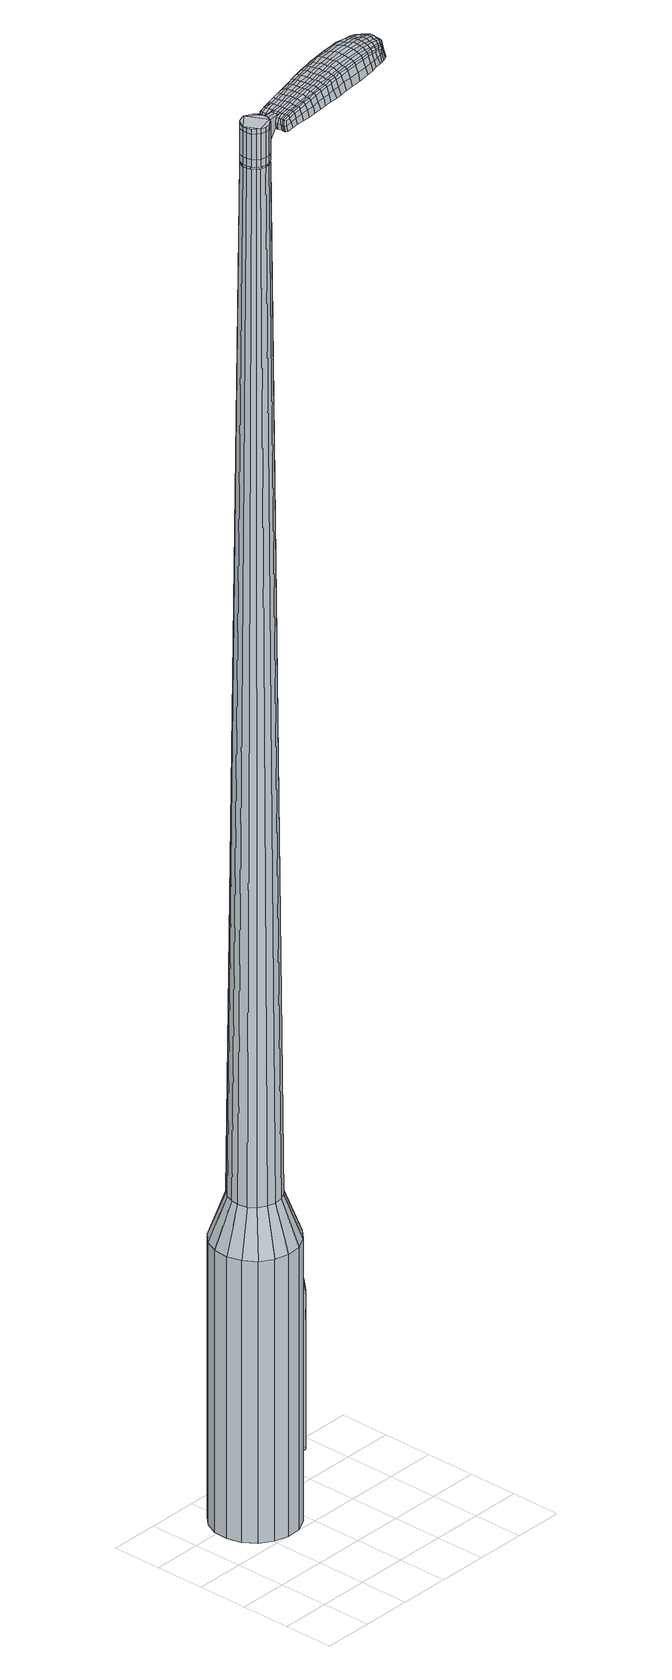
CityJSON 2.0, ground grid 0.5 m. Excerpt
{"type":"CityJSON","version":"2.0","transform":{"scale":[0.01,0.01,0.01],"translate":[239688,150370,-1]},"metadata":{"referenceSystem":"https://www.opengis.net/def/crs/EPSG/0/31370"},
"CityObjects":{
"object1":{"type":"GenericCityObject","attributes":{"cluster":814,"mean_distance_to_centroid":0.33,"new_centroid_x":239688.67,"new_centroid_y":150371.4,"mean_distance_to_camera":17.97,"H1":6.36,"H2":6.05,"Z_final":110.51,"cluster2":-1,"proj_x":239690.2,"proj_y":150386.25,"id_line":95518,"bearing_l":275.88,"distance":14.92,"orientation":"left","G_obj":5.88},"geometry":[{"type":"MultiSurface","lod":"2","boundaries":[[[0,1,2,3]],[[1,4,5,2]],[[4,6,7,5]],[[6,8,9,7]],[[8,10,11,9]],[[10,12,13,11]],[[12,14,15,13]],[[14,16,17,15]],[[16,18,19,17]],[[18,20,21,19]],[[20,22,23,21]],[[22,24,25,23]],[[24,26,27,25]],[[26,28,29,27]],[[28,30,31,29]],[[30,32,33,31]],[[32,34,35,33]],[[34,0,3,35]],[[36,37,38,39]],[[38,40,41,42]],[[41,43,42]],[[42,44,45,46]],[[45,47,46]],[[46,48,49,50]],[[49,51,50]],[[42,46,50,38]],[[50,52,39,38]],[[53,36,39]],[[2,5,7,35]],[[7,9,11,15]],[[11,13,15]],[[15,17,19,23]],[[19,21,23]],[[23,25,27,31]],[[27,29,31]],[[15,23,31,7]],[[31,33,35,7]],[[3,2,35]],[[1,0,54,55]],[[0,34,56,54]],[[34,32,57,56]],[[32,30,58,57]],[[30,28,59,58]],[[28,26,60,59]],[[26,24,61,60]],[[24,22,62,61]],[[22,20,63,62]],[[20,18,64,63]],[[18,16,65,64]],[[16,14,66,65]],[[14,12,67,66]],[[12,10,68,67]],[[10,8,69,68]],[[8,6,70,69]],[[6,4,71,70]],[[4,1,55,71]],[[55,54,72,73]],[[54,56,74,72]],[[56,57,75,74]],[[57,58,76,75]],[[58,59,77,76]],[[59,60,78,77]],[[60,61,79,78]],[[61,62,80,79]],[[62,63,81,80]],[[63,64,82,81]],[[64,65,83,82]],[[65,66,84,83]],[[66,67,85,84]],[[67,68,86,85]],[[68,69,87,86]],[[69,70,88,87]],[[70,71,89,88]],[[71,55,73,89]],[[72,90,91,92]],[[74,93,90,72]],[[94,95,93,74]],[[76,96,95,94]],[[97,98,96,76]],[[78,99,98,97]],[[79,100,99,78]],[[101,102,100,79]],[[81,103,102,101]],[[82,104,103,81]],[[105,106,104,82]],[[84,107,106,105]],[[108,109,107,84]],[[86,110,109,108]],[[111,112,110,86]],[[113,114,112,111]],[[89,115,114,113]],[[92,91,115,89]],[[116,117,118,119]],[[120,116,119,121]],[[122,120,121,123]],[[124,122,123,125]],[[126,124,125,127]],[[128,126,127,129]],[[130,128,129,131]],[[132,130,131,133]],[[134,132,133,135]],[[136,134,135,137]],[[138,136,137,139]],[[140,138,139,141]],[[142,140,141,143]],[[144,142,143,145]],[[146,144,145,147]],[[148,146,147,149]],[[73,72,92]],[[75,94,74]],[[75,76,94]],[[77,97,76]],[[77,78,97]],[[80,101,79]],[[80,81,101]],[[83,105,82]],[[83,84,105]],[[85,108,84]],[[85,86,108]],[[87,111,86]],[[87,88,113,111]],[[88,89,113]],[[73,92,89]],[[150,91,90]],[[150,115,91]],[[151,114,115]],[[151,152,112,114]],[[152,110,112]],[[153,109,110]],[[153,107,109]],[[154,106,107]],[[154,104,106]],[[155,102,103]],[[155,100,102]],[[156,98,99]],[[156,96,98]],[[157,95,96]],[[157,93,95]],[[39,52,148,158]],[[150,90,159,149]],[[53,39,158,117]],[[90,93,118,159]],[[36,53,117,116]],[[93,157,119,118]],[[37,36,116,120]],[[157,96,121,119]],[[38,37,120,122]],[[96,156,123,121]],[[40,38,122,124]],[[156,99,125,123]],[[41,40,124,126]],[[99,100,127,125]],[[43,41,126,128]],[[100,155,129,127]],[[42,43,128,130]],[[155,103,131,129]],[[44,42,130,132]],[[103,104,133,131]],[[45,44,132,134]],[[104,154,135,133]],[[47,45,134,136]],[[154,107,137,135]],[[46,47,136,138]],[[107,153,139,137]],[[48,46,138,140]],[[153,110,141,139]],[[49,48,140,142]],[[110,152,143,141]],[[51,49,142,144]],[[152,151,145,143]],[[50,51,144,146]],[[151,115,147,145]],[[52,50,146,148]],[[115,150,149,147]],[[148,149,160,161]],[[149,159,162,160]],[[159,118,163,162]],[[118,117,164,163]],[[117,158,165,164]],[[158,148,161,165]],[[166,167,168,169]],[[170,166,169,171]],[[166,170,172,173]],[[167,166,173,174]],[[175,176,177,178]],[[179,175,178,180]],[[175,179,181,182]],[[176,175,182,183]],[[184,185,186,187]],[[188,184,187,189]],[[184,188,190,191]],[[185,184,191,192]],[[193,194,195,196]],[[197,193,196,198]],[[193,197,199,200]],[[194,193,200,201]],[[202,203,204,205]],[[206,202,205,207]],[[202,206,208,209]],[[203,202,209,210]],[[211,212,213,214]],[[215,211,214,216]],[[211,215,217,218]],[[212,211,218,219]],[[220,221,222,223]],[[212,220,223,213]],[[220,212,219,224]],[[221,220,224,225]],[[226,227,228,229]],[[221,226,229,222]],[[226,221,225,230]],[[227,226,230,231]],[[232,170,171,233]],[[227,232,233,228]],[[232,227,231,234]],[[170,232,234,172]],[[235,236,237,238]],[[239,235,238,240]],[[235,239,241,242]],[[236,235,242,243]],[[244,245,246,247]],[[236,244,247,237]],[[244,236,243,248]],[[245,244,248,249]],[[250,251,252,253]],[[245,250,253,246]],[[250,245,249,254]],[[251,250,254,255]],[[256,257,258,259]],[[251,256,259,252]],[[256,251,255,260]],[[257,256,260,261]],[[262,167,174,263]],[[257,262,263,258]],[[262,257,261,264]],[[167,262,264,168]],[[265,266,267,268]],[[269,265,268,270]],[[265,269,271,272]],[[266,265,272,273]],[[274,275,276,277]],[[266,274,277,267]],[[274,266,273,278]],[[275,274,278,279]],[[280,281,282,283]],[[275,280,283,276]],[[280,275,279,284]],[[281,280,284,285]],[[286,179,180,287]],[[281,286,287,282]],[[286,281,285,288]],[[179,286,288,181]],[[289,290,291,292]],[[293,289,292,294]],[[289,293,295,296]],[[290,289,296,297]],[[298,299,300,301]],[[290,298,301,291]],[[298,290,297,302]],[[299,298,302,303]],[[304,305,306,307]],[[299,304,307,300]],[[304,299,303,308]],[[305,304,308,309]],[[310,311,312,313]],[[305,310,313,306]],[[310,305,309,314]],[[311,310,314,315]],[[316,176,183,317]],[[311,316,317,312]],[[316,311,315,318]],[[176,316,318,177]],[[319,205,204,320]],[[321,319,320,322]],[[319,321,323,324]],[[205,319,324,207]],[[325,321,322,326]],[[327,325,326,328]],[[325,327,329,330]],[[321,325,330,323]],[[331,327,328,332]],[[333,331,332,334]],[[331,333,335,336]],[[327,331,336,329]],[[337,333,334,338]],[[339,337,338,340]],[[337,339,341,342]],[[333,337,342,335]],[[343,339,340,344]],[[194,343,344,195]],[[343,194,201,345]],[[339,343,345,341]],[[346,347,192,191]],[[348,346,191,190]],[[346,348,349,350]],[[347,346,350,351]],[[352,353,351,350]],[[354,352,350,349]],[[352,354,355,356]],[[353,352,356,357]],[[358,359,357,356]],[[360,358,356,355]],[[358,360,361,362]],[[359,358,362,363]],[[364,365,363,362]],[[366,364,362,361]],[[364,366,199,197]],[[365,364,197,198]],[[367,368,369,370]],[[269,367,370,271]],[[367,269,270,371]],[[368,367,371,372]],[[373,188,189,374]],[[368,373,374,369]],[[373,368,372,375]],[[188,373,375,190]],[[376,377,378,379]],[[215,376,379,217]],[[376,215,216,380]],[[377,376,380,381]],[[382,383,384,385]],[[377,382,385,378]],[[382,377,381,386]],[[383,382,386,387]],[[388,185,192,389]],[[383,388,389,384]],[[388,383,387,390]],[[185,388,390,186]],[[391,392,393,394]],[[173,391,394,174]],[[391,173,172,395]],[[392,391,395,396]],[[397,398,399,400]],[[392,397,400,393]],[[397,392,396,401]],[[398,397,401,402]],[[403,196,195,404]],[[398,403,404,399]],[[403,398,402,405]],[[196,403,405,198]],[[406,407,408,409]],[[178,406,409,180]],[[406,178,177,410]],[[407,406,410,411]],[[412,200,199,413]],[[407,412,413,408]],[[412,407,411,414]],[[200,412,414,201]],[[415,416,417,418]],[[293,415,418,295]],[[415,293,294,419]],[[416,415,419,420]],[[421,206,207,422]],[[416,421,422,417]],[[421,416,420,423]],[[206,421,423,208]],[[424,425,426,427]],[[239,424,427,241]],[[424,239,240,428]],[[425,424,428,429]],[[430,431,432,433]],[[425,430,433,426]],[[430,425,429,434]],[[431,430,434,435]],[[436,203,210,437]],[[431,436,437,432]],[[436,431,435,438]],[[203,436,438,204]],[[439,440,429,428]],[[238,439,428,240]],[[439,238,237,441]],[[440,439,441,442]],[[443,444,435,434]],[[440,443,434,429]],[[443,440,442,445]],[[444,443,445,446]],[[447,320,204,438]],[[444,447,438,435]],[[447,444,446,448]],[[320,447,448,322]],[[449,450,451,452]],[[296,449,452,297]],[[449,296,295,418]],[[450,449,418,417]],[[453,324,323,454]],[[450,453,454,451]],[[453,450,417,422]],[[324,453,422,207]],[[455,456,442,441]],[[247,455,441,237]],[[455,247,246,457]],[[456,455,457,458]],[[459,460,446,445]],[[456,459,445,442]],[[459,456,458,461]],[[460,459,461,462]],[[463,326,322,448]],[[460,463,448,446]],[[463,460,462,464]],[[326,463,464,328]],[[465,466,467,468]],[[302,465,468,303]],[[465,302,297,452]],[[466,465,452,451]],[[469,330,329,470]],[[466,469,470,467]],[[469,466,451,454]],[[330,469,454,323]],[[471,472,458,457]],[[253,471,457,246]],[[471,253,252,473]],[[472,471,473,474]],[[475,476,462,461]],[[472,475,461,458]],[[475,472,474,477]],[[476,475,477,478]],[[479,332,328,464]],[[476,479,464,462]],[[479,476,478,480]],[[332,479,480,334]],[[481,482,483,484]],[[308,481,484,309]],[[481,308,303,468]],[[482,481,468,467]],[[485,336,335,486]],[[482,485,486,483]],[[485,482,467,470]],[[336,485,470,329]],[[487,488,474,473]],[[259,487,473,252]],[[487,259,258,489]],[[488,487,489,490]],[[491,492,478,477]],[[488,491,477,474]],[[491,488,490,493]],[[492,491,493,494]],[[495,338,334,480]],[[492,495,480,478]],[[495,492,494,496]],[[338,495,496,340]],[[497,498,499,500]],[[314,497,500,315]],[[497,314,309,484]],[[498,497,484,483]],[[501,342,341,502]],[[498,501,502,499]],[[501,498,483,486]],[[342,501,486,335]],[[503,504,490,489]],[[263,503,489,258]],[[503,263,174,394]],[[504,503,394,393]],[[505,506,494,493]],[[504,505,493,490]],[[505,504,393,400]],[[506,505,400,399]],[[507,344,340,496]],[[506,507,496,494]],[[507,506,399,404]],[[344,507,404,195]],[[508,509,411,410]],[[318,508,410,177]],[[508,318,315,500]],[[509,508,500,499]],[[510,345,201,414]],[[509,510,414,411]],[[510,509,499,502]],[[345,510,502,341]],[[511,512,372,371]],[[268,511,371,270]],[[511,268,267,513]],[[512,511,513,514]],[[515,348,190,375]],[[512,515,375,372]],[[515,512,514,516]],[[348,515,516,349]],[[517,518,519,520]],[[218,517,520,219]],[[517,218,217,379]],[[518,517,379,378]],[[521,522,523,524]],[[518,521,524,519]],[[521,518,378,385]],[[522,521,385,384]],[[525,347,351,526]],[[522,525,526,523]],[[525,522,384,389]],[[347,525,389,192]],[[527,528,514,513]],[[277,527,513,267]],[[527,277,276,529]],[[528,527,529,530]],[[531,354,349,516]],[[528,531,516,514]],[[531,528,530,532]],[[354,531,532,355]],[[533,534,535,536]],[[224,533,536,225]],[[533,224,219,520]],[[534,533,520,519]],[[537,538,539,540]],[[534,537,540,535]],[[537,534,519,524]],[[538,537,524,523]],[[541,353,357,542]],[[538,541,542,539]],[[541,538,523,526]],[[353,541,526,351]],[[543,544,530,529]],[[283,543,529,276]],[[543,283,282,545]],[[544,543,545,546]],[[547,360,355,532]],[[544,547,532,530]],[[547,544,546,548]],[[360,547,548,361]],[[549,550,551,552]],[[230,549,552,231]],[[549,230,225,536]],[[550,549,536,535]],[[553,554,555,556]],[[550,553,556,551]],[[553,550,535,540]],[[554,553,540,539]],[[557,359,363,558]],[[554,557,558,555]],[[557,554,539,542]],[[359,557,542,357]],[[559,560,546,545]],[[287,559,545,282]],[[559,287,180,409]],[[560,559,409,408]],[[561,366,361,548]],[[560,561,548,546]],[[561,560,408,413]],[[366,561,413,199]],[[562,563,396,395]],[[234,562,395,172]],[[562,234,231,552]],[[563,562,552,551]],[[564,565,402,401]],[[563,564,401,396]],[[564,563,551,556]],[[565,564,556,555]],[[566,365,198,405]],[[565,566,405,402]],[[566,565,555,558]],[[365,566,558,363]],[[567,568,569,570]],[[570,569,571,572]],[[573,571,569,574]],[[574,569,568,575]],[[576,577,578,579]],[[579,578,580,581]],[[582,580,578,583]],[[583,578,577,584]],[[585,586,587,588]],[[588,587,589,590]],[[591,589,587,592]],[[592,587,586,593]],[[594,595,596,597]],[[597,596,598,599]],[[600,598,596,601]],[[601,596,595,602]],[[603,604,605,606]],[[606,605,607,608]],[[609,607,605,610]],[[610,605,604,611]],[[612,613,614,615]],[[615,614,616,617]],[[618,616,614,619]],[[619,614,613,620]],[[621,622,623,624]],[[624,623,613,612]],[[620,613,623,625]],[[625,623,622,626]],[[627,628,629,630]],[[630,629,622,621]],[[626,622,629,631]],[[631,629,628,632]],[[572,571,633,634]],[[634,633,628,627]],[[632,628,633,635]],[[635,633,571,573]],[[636,637,638,639]],[[639,638,640,641]],[[642,640,638,643]],[[643,638,637,644]],[[645,646,647,648]],[[648,647,637,636]],[[644,637,647,649]],[[649,647,646,650]],[[651,652,653,654]],[[654,653,646,645]],[[650,646,653,655]],[[655,653,652,656]],[[657,658,659,660]],[[660,659,652,651]],[[656,652,659,661]],[[661,659,658,662]],[[575,568,663,664]],[[664,663,658,657]],[[662,658,663,665]],[[665,663,568,567]],[[666,667,668,669]],[[669,668,670,671]],[[672,670,668,673]],[[673,668,667,674]],[[675,676,677,678]],[[678,677,667,666]],[[674,667,677,679]],[[679,677,676,680]],[[681,682,683,684]],[[684,683,676,675]],[[680,676,683,685]],[[685,683,682,686]],[[581,580,687,688]],[[688,687,682,681]],[[686,682,687,689]],[[689,687,580,582]],[[690,691,692,693]],[[693,692,694,695]],[[696,694,692,697]],[[697,692,691,698]],[[699,700,701,702]],[[702,701,691,690]],[[698,691,701,703]],[[703,701,700,704]],[[705,706,707,708]],[[708,707,700,699]],[[704,700,707,709]],[[709,707,706,710]],[[711,712,713,714]],[[714,713,706,705]],[[710,706,713,715]],[[715,713,712,716]],[[584,577,717,718]],[[718,717,712,711]],[[716,712,717,719]],[[719,717,577,576]],[[603,606,720,721]],[[721,720,722,723]],[[724,722,720,164]],[[164,720,606,608]],[[723,722,725,726]],[[726,725,727,728]],[[729,727,725,730]],[[730,725,722,724]],[[728,727,731,732]],[[732,731,733,734]],[[735,733,731,736]],[[736,731,727,729]],[[734,733,737,738]],[[738,737,739,740]],[[741,739,737,742]],[[742,737,733,735]],[[740,739,743,744]],[[744,743,595,594]],[[602,595,743,745]],[[745,743,739,741]],[[593,746,747,592]],[[592,747,748,591]],[[749,748,747,750]],[[750,747,746,751]],[[751,752,753,750]],[[750,753,754,749]],[[755,754,753,756]],[[756,753,752,757]],[[757,758,759,756]],[[756,759,760,755]],[[761,760,759,762]],[[762,759,758,763]],[[763,764,765,762]],[[762,765,766,761]],[[600,766,765,598]],[[598,765,764,599]],[[767,768,769,770]],[[770,769,670,672]],[[671,670,769,771]],[[771,769,768,772]],[[590,589,773,774]],[[774,773,768,767]],[[772,768,773,775]],[[775,773,589,591]],[[776,777,778,779]],[[779,778,616,618]],[[617,616,778,780]],[[780,778,777,781]],[[782,783,784,785]],[[785,784,777,776]],[[781,777,784,786]],[[786,784,783,787]],[[593,586,788,789]],[[789,788,783,782]],[[787,783,788,790]],[[790,788,586,585]],[[791,792,793,794]],[[794,793,574,575]],[[573,574,793,795]],[[795,793,792,796]],[[797,798,799,800]],[[800,799,792,791]],[[796,792,799,801]],[[801,799,798,802]],[[594,597,803,804]],[[804,803,798,797]],[[802,798,803,805]],[[805,803,597,599]],[[806,807,808,809]],[[809,808,579,581]],[[576,579,808,810]],[[810,808,807,811]],[[600,601,812,813]],[[813,812,807,806]],[[811,807,812,814]],[[814,812,601,602]],[[815,816,694,817]],[[817,694,696]],[[695,694,818]],[[818,694,816,819]],[[608,607,820,821]],[[821,820,816,815]],[[819,816,820,822]],[[822,820,607,609]],[[823,824,825]],[[825,824,640,642]],[[641,640,824,826]],[[826,824,823,827]],[[828,829,830,831]],[[831,830,823,825]],[[827,823,830,832]],[[832,830,829,833]],[[611,604,834,835]],[[835,834,829,828]],[[833,829,834,836]],[[836,834,604,603]],[[827,837,826]],[[826,837,639,641]],[[636,639,837,838]],[[838,837,839]],[[833,840,841,832]],[[832,841,837,827]],[[839,837,841,842]],[[842,841,840,843]],[[603,721,844,836]],[[836,844,840,833]],[[843,840,844,845]],[[845,844,721,723]],[[846,847,848,849]],[[849,848,697,698]],[[696,697,848,817]],[[817,848,847,815]],[[724,164,850,851]],[[851,850,847,846]],[[815,847,850,821]],[[821,850,164,608]],[[839,852,838]],[[838,852,648,636]],[[645,648,852,853]],[[853,852,854]],[[843,855,856,842]],[[842,856,852,839]],[[854,852,856,857]],[[857,856,855,858]],[[723,726,859,845]],[[845,859,855,843]],[[858,855,859,860]],[[860,859,726,728]],[[861,862,863,864]],[[864,863,703,704]],[[698,703,863,849]],[[849,863,862,846]],[[729,730,865,866]],[[866,865,862,861]],[[846,862,865,851]],[[851,865,730,724]],[[854,867,868,853]],[[853,868,654,645]],[[651,654,868,869]],[[869,868,867,870]],[[858,871,872,857]],[[857,872,867,854]],[[870,867,872,873]],[[873,872,871,874]],[[728,732,875,860]],[[860,875,871,858]],[[874,871,875,876]],[[876,875,732,734]],[[877,878,879,880]],[[880,879,709,710]],[[704,709,879,864]],[[864,879,878,861]],[[735,736,881,882]],[[882,881,878,877]],[[861,878,881,866]],[[866,881,736,729]],[[870,883,884,869]],[[869,884,660,651]],[[657,660,884,885]],[[885,884,883,886]],[[874,887,888,873]],[[873,888,883,870]],[[886,883,888,889]],[[889,888,887,890]],[[734,738,891,876]],[[876,891,887,874]],[[890,887,891,892]],[[892,891,738,740]],[[893,894,895,896]],[[896,895,715,716]],[[710,715,895,880]],[[880,895,894,877]],[[741,742,897,898]],[[898,897,894,893]],[[877,894,897,882]],[[882,897,742,735]],[[886,899,900,885]],[[885,900,664,657]],[[575,664,900,794]],[[794,900,899,791]],[[890,901,902,889]],[[889,902,899,886]],[[791,899,902,800]],[[800,902,901,797]],[[740,744,903,892]],[[892,903,901,890]],[[797,901,903,804]],[[804,903,744,594]],[[811,904,905,810]],[[810,905,719,576]],[[716,719,905,896]],[[896,905,904,893]],[[602,745,906,814]],[[814,906,904,811]],[[893,904,906,898]],[[898,906,745,741]],[[772,907,908,771]],[[771,908,669,671]],[[666,669,908,909]],[[909,908,907,910]],[[591,748,911,775]],[[775,911,907,772]],[[910,907,911,912]],[[912,911,748,749]],[[913,914,915,916]],[[916,915,619,620]],[[618,619,915,779]],[[779,915,914,776]],[[917,918,919,920]],[[920,919,914,913]],[[776,914,919,785]],[[785,919,918,782]],[[751,746,921,922]],[[922,921,918,917]],[[782,918,921,789]],[[789,921,746,593]],[[910,923,924,909]],[[909,924,678,666]],[[675,678,924,925]],[[925,924,923,926]],[[749,754,927,912]],[[912,927,923,910]],[[926,923,927,928]],[[928,927,754,755]],[[929,930,931,932]],[[932,931,625,626]],[[620,625,931,916]],[[916,931,930,913]],[[933,934,935,936]],[[936,935,930,929]],[[913,930,935,920]],[[920,935,934,917]],[[757,752,937,938]],[[938,937,934,933]],[[917,934,937,922]],[[922,937,752,751]],[[926,939,940,925]],[[925,940,684,675]],[[681,684,940,941]],[[941,940,939,942]],[[755,760,943,928]],[[928,943,939,926]],[[942,939,943,944]],[[944,943,760,761]],[[945,946,947,948]],[[948,947,631,632]],[[626,631,947,932]],[[932,947,946,929]],[[949,950,951,952]],[[952,951,946,945]],[[929,946,951,936]],[[936,951,950,933]],[[763,758,953,954]],[[954,953,950,949]],[[933,950,953,938]],[[938,953,758,757]],[[942,955,956,941]],[[941,956,688,681]],[[581,688,956,809]],[[809,956,955,806]],[[761,766,957,944]],[[944,957,955,942]],[[806,955,957,813]],[[813,957,766,600]],[[796,958,959,795]],[[795,959,635,573]],[[632,635,959,948]],[[948,959,958,945]],[[802,960,961,801]],[[801,961,958,796]],[[945,958,961,952]],[[952,961,960,949]],[[599,764,962,805]],[[805,962,960,802]],[[949,960,962,954]],[[954,962,764,763]],[[567,570,169,168]],[[570,572,171,169]],[[582,583,182,181]],[[583,584,183,182]],[[585,588,187,186]],[[588,590,189,187]],[[609,610,209,208]],[[610,611,210,209]],[[612,615,214,213]],[[615,617,216,214]],[[621,624,223,222]],[[624,612,213,223]],[[627,630,229,228]],[[630,621,222,229]],[[572,634,233,171]],[[634,627,228,233]],[[642,643,242,241]],[[643,644,243,242]],[[644,649,248,243]],[[649,650,249,248]],[[650,655,254,249]],[[655,656,255,254]],[[656,661,260,255]],[[661,662,261,260]],[[662,665,264,261]],[[665,567,168,264]],[[672,673,272,271]],[[673,674,273,272]],[[674,679,278,273]],[[679,680,279,278]],[[680,685,284,279]],[[685,686,285,284]],[[686,689,288,285]],[[689,582,181,288]],[[690,693,292,291]],[[693,695,294,292]],[[699,702,301,300]],[[702,690,291,301]],[[705,708,307,306]],[[708,699,300,307]],[[711,714,313,312]],[[714,705,306,313]],[[584,718,317,183]],[[718,711,312,317]],[[767,770,370,369]],[[770,672,271,370]],[[590,774,374,189]],[[774,767,369,374]],[[617,780,380,216]],[[780,781,381,380]],[[781,786,386,381]],[[786,787,387,386]],[[787,790,390,387]],[[790,585,186,390]],[[695,818,419,294]],[[818,819,420,419]],[[819,822,423,420]],[[822,609,208,423]],[[825,427,426]],[[825,642,241,427]],[[828,831,433,432]],[[831,825,426,433]],[[611,835,437,210]],[[835,828,432,437]],[[963,964,965,966]],[[967,968,966,965]],[[969,970,971,972]],[[973,974,975,976]],[[964,977,978,965]],[[979,967,965,978]],[[980,969,972,981]],[[982,983,974,973]],[[977,984,985,978]],[[985,986,979,978]],[[987,980,981,988]],[[989,983,982,990]],[[984,991,992,985]],[[992,993,986,985]],[[994,987,988,995]],[[996,989,990,997]],[[998,999,1000,1001]],[[1002,1003,999,998]],[[1002,1004,1005,1003]],[[1004,1006,1007,1005]],[[1008,1009,1010,1011]],[[1012,1013,1009,1008]],[[1014,1015,1013,1012]],[[1016,1017,1015,1014]],[[1011,1000,999,1008]],[[1008,999,1003,1012]],[[1003,1005,1014,1012]],[[1005,1007,1016,1014]],[[972,971,968,967]],[[981,972,967,979]],[[986,988,981,979]],[[993,995,988,986]],[[973,976,970,969]],[[982,973,969,980]],[[990,982,980,987]],[[997,990,987,994]],[[974,998,1001,975]],[[983,1002,998,974]],[[1004,1002,983,989]],[[1006,1004,989,996]],[[1018,1019,1020,1021]],[[1020,1022,1023,1024]],[[1020,1024,1025,1026]],[[1020,1026,1021]],[[1027,1018,1021,1028]],[[1029,1028,1021,1030]],[[1031,1030,1021]],[[1032,1020,1019,1033]],[[1034,1032,1033,1035]],[[1036,1034,1035,1037]],[[1038,1036,1037,1039]],[[1040,1038,1039,1041]],[[1041,1042,1043,1044]],[[1041,1044,1045,1046]],[[1041,1046,1047,1048]],[[1047,1049,1050,1051]],[[1047,1051,1052,1053]],[[1047,1053,1048]],[[1041,1048,1040]],[[1054,1055,1019,1018]],[[1056,1057,1022,1020]],[[1058,1059,1031,1021]],[[1055,1060,1033,1019]],[[1061,1056,1020,1032]],[[1060,1062,1035,1033]],[[1063,1061,1032,1034]],[[1062,1064,1037,1035]],[[1065,1063,1034,1036]],[[1064,1066,1039,1037]],[[1067,1065,1036,1038]],[[1066,1068,1041,1039]],[[1069,1067,1038,1040]],[[1068,1070,1042,1041]],[[1071,1072,1049,1047]],[[1073,1069,1040,1048]],[[1043,1042,1070,1074]],[[1044,1043,1074,1075]],[[1045,1044,1075,1076]],[[1046,1045,1076,1077]],[[1047,1046,1077,1071]],[[1078,1054,1018,1027]],[[1079,1078,1027,1028]],[[1080,1079,1028,1029]],[[1081,1080,1029,1030]],[[1059,1081,1030,1031]],[[1023,1022,1057,1082]],[[1050,1049,1072,1083]],[[1024,1023,1082,1084]],[[1025,1024,1084,1085]],[[1026,1025,1085,1086]],[[1021,1026,1086,1058]],[[1051,1050,1083,1087]],[[1052,1051,1087,1088]],[[1053,1052,1088,1089]],[[1048,1053,1089,1073]]]}]}
},
"vertices":[
[111,147,384],[110,132,384],[110,132,96],[111,147,96],[104,118,384],[104,118,96],[94,108,384],[94,108,96],[81,101,384],[81,101,96],[66,100,384],[66,100,96],[52,104,384],[52,104,96],[39,112,384],[39,112,96],[31,124,384],[31,124,96],[27,138,384],[27,138,96],[28,153,384],[28,153,96],[34,166,384],[34,166,96],[44,176,384],[44,176,96],[57,183,384],[57,183,96],[72,184,384],[72,184,96],[86,181,384],[86,181,96],[98,173,384],[98,173,96],[107,161,384],[107,161,96],[78,152,1524],[74,154,1524],[70,156,1524],[82,144,1524],[65,155,1524],[61,153,1524],[56,145,1524],[58,150,1524],[56,141,1524],[57,136,1524],[63,130,1524],[60,133,1524],[68,129,1524],[73,129,1524],[80,135,1524],[77,131,1524],[82,139,1524],[81,148,1524],[94,145,429],[93,136,429],[92,153,429],[86,160,429],[79,165,429],[71,167,429],[62,166,429],[54,163,429],[48,156,429],[45,148,429],[44,140,429],[46,131,429],[51,124,429],[59,119,429],[67,117,429],[76,118,429],[84,122,429],[90,128,429],[82,144,1483],[82,139,1483],[81,148,1483],[78,152,1483],[74,154,1483],[70,156,1483],[65,155,1483],[61,153,1483],[58,150,1483],[56,145,1483],[56,141,1483],[57,136,1483],[60,133,1483],[63,130,1483],[68,129,1483],[73,129,1483],[77,131,1483],[80,135,1483],[82,144,1485],[81,139,1485],[81,139,1483],[81,148,1485],[78,151,1483],[78,151,1485],[74,154,1485],[70,155,1483],[70,155,1485],[65,155,1485],[61,153,1485],[58,149,1483],[58,149,1485],[56,145,1485],[56,141,1485],[57,137,1483],[57,137,1485],[60,133,1485],[64,130,1483],[64,130,1485],[68,129,1485],[72,130,1483],[72,130,1485],[76,132,1483],[76,132,1485],[80,135,1485],[78,152,1519],[81,148,1519],[81,148,1493],[78,152,1493],[74,154,1519],[74,154,1493],[70,156,1519],[70,156,1493],[65,155,1519],[65,155,1493],[61,153,1519],[61,153,1493],[58,150,1519],[58,150,1493],[56,145,1519],[56,145,1493],[56,141,1519],[56,141,1493],[57,136,1519],[57,136,1493],[60,133,1519],[60,133,1493],[63,130,1519],[63,130,1493],[68,129,1519],[68,129,1493],[73,129,1519],[73,129,1493],[77,131,1519],[77,131,1493],[80,135,1519],[80,135,1493],[82,139,1519],[82,139,1493],[82,139,1485],[77,131,1485],[73,129,1485],[63,130,1485],[57,136,1485],[58,150,1485],[70,156,1485],[78,152,1485],[82,144,1519],[82,144,1493],[101,142,1513],[101,142,1518],[101,145,1513],[101,149,1513],[101,149,1518],[101,145,1518],[177,134,1519],[169,133,1518],[171,132,1509],[178,132,1510],[185,134,1519],[187,133,1510],[184,136,1526],[175,135,1525],[168,135,1525],[173,172,1519],[166,171,1518],[165,169,1525],[172,170,1525],[181,173,1519],[181,171,1526],[183,175,1510],[174,174,1510],[167,173,1509],[248,162,1519],[248,158,1519],[249,158,1513],[249,162,1513],[246,166,1519],[247,166,1513],[245,166,1524],[246,162,1524],[246,158,1524],[174,154,1530],[167,154,1529],[167,150,1529],[174,151,1530],[183,155,1531],[183,152,1531],[183,159,1530],[174,158,1530],[166,157,1529],[94,146,1512],[94,143,1512],[95,143,1517],[95,146,1517],[93,149,1512],[95,149,1517],[94,149,1506],[95,146,1506],[95,143,1506],[235,141,1519],[232,140,1519],[233,139,1512],[236,140,1512],[238,142,1518],[239,141,1512],[237,143,1522],[235,142,1523],[232,142,1524],[227,139,1519],[222,138,1519],[223,137,1512],[229,138,1512],[227,141,1524],[221,140,1525],[216,137,1519],[208,136,1519],[210,135,1511],[217,136,1511],[215,139,1526],[207,138,1526],[197,135,1519],[198,134,1510],[196,137,1526],[103,130,1513],[110,131,1513],[110,132,1518],[102,131,1517],[97,130,1512],[98,131,1516],[98,129,1506],[104,129,1507],[111,130,1507],[118,131,1514],[125,131,1515],[124,132,1520],[117,132,1519],[119,130,1507],[127,130,1507],[133,131,1515],[140,132,1516],[139,133,1522],[132,133,1521],[134,130,1508],[142,130,1508],[148,132,1517],[155,132,1517],[154,134,1524],[147,134,1523],[149,131,1508],[156,131,1509],[162,133,1518],[161,134,1524],[164,131,1509],[233,177,1519],[229,177,1519],[229,175,1524],[232,175,1523],[235,176,1518],[234,175,1522],[236,178,1512],[233,178,1512],[230,178,1512],[224,177,1519],[219,177,1519],[218,175,1525],[224,175,1524],[225,178,1512],[220,178,1512],[213,176,1519],[205,176,1519],[204,174,1526],[212,175,1526],[214,178,1511],[206,177,1511],[193,174,1519],[192,173,1526],[194,176,1510],[100,160,1513],[107,162,1513],[108,163,1507],[101,162,1507],[94,159,1512],[95,160,1506],[95,159,1516],[99,159,1517],[107,160,1518],[115,163,1514],[122,164,1515],[123,165,1507],[116,164,1507],[114,162,1519],[122,163,1520],[130,165,1515],[137,166,1516],[138,168,1508],[131,167,1508],[129,164,1521],[136,165,1522],[144,168,1517],[152,169,1517],[153,170,1509],[145,169,1508],[143,166,1523],[151,167,1524],[159,170,1518],[160,172,1509],[158,168,1524],[100,147,1519],[101,144,1519],[108,147,1520],[108,145,1520],[107,150,1520],[100,149,1519],[115,148,1522],[115,145,1522],[123,149,1523],[123,146,1523],[122,152,1523],[115,151,1521],[130,150,1524],[130,147,1524],[137,150,1525],[138,148,1525],[137,154,1525],[130,153,1524],[145,151,1526],[145,148,1526],[152,152,1527],[152,149,1527],[152,155,1527],[144,155,1526],[159,153,1528],[160,150,1528],[159,156,1528],[243,162,1527],[243,158,1527],[242,165,1526],[237,165,1527],[239,161,1528],[239,157,1528],[232,161,1529],[233,157,1529],[231,164,1528],[224,164,1530],[225,160,1530],[225,156,1530],[218,159,1531],[218,155,1531],[217,163,1530],[208,162,1531],[209,158,1531],[209,154,1531],[196,157,1531],[196,153,1531],[195,161,1531],[237,176,1518],[240,174,1519],[240,175,1513],[238,177,1513],[236,175,1523],[238,173,1523],[243,170,1519],[244,171,1513],[242,170,1524],[240,143,1518],[242,145,1518],[240,145,1523],[238,144,1523],[241,142,1513],[243,144,1513],[244,148,1519],[246,151,1519],[245,151,1524],[243,148,1523],[245,147,1513],[247,151,1513],[248,155,1519],[246,155,1524],[248,155,1513],[175,137,1528],[175,139,1528],[168,138,1528],[168,136,1527],[184,137,1528],[184,139,1529],[175,141,1529],[175,144,1530],[168,144,1529],[168,141,1528],[184,142,1529],[184,145,1530],[175,148,1530],[167,147,1529],[184,149,1531],[172,169,1528],[172,166,1529],[181,168,1529],[181,170,1528],[165,168,1527],[165,165,1528],[173,162,1529],[182,164,1530],[166,162,1528],[93,158,1512],[93,156,1512],[94,156,1517],[94,157,1517],[93,159,1506],[94,157,1506],[93,153,1512],[94,152,1517],[94,153,1506],[95,131,1512],[95,133,1512],[96,132,1506],[96,130,1506],[96,132,1517],[96,134,1517],[95,135,1512],[94,138,1512],[95,138,1506],[96,135,1506],[96,136,1517],[96,138,1517],[94,141,1512],[95,140,1506],[95,141,1517],[102,132,1519],[102,134,1519],[109,133,1520],[109,135,1520],[101,136,1519],[101,139,1519],[109,137,1520],[108,139,1520],[101,141,1519],[108,142,1520],[99,158,1519],[99,156,1519],[107,157,1520],[107,159,1520],[100,153,1519],[107,154,1520],[117,133,1521],[116,135,1521],[124,134,1522],[124,135,1522],[116,137,1521],[116,140,1521],[124,138,1522],[123,141,1523],[116,143,1522],[123,143,1523],[114,160,1521],[114,158,1521],[122,159,1522],[121,161,1522],[114,155,1521],[122,156,1522],[131,134,1523],[131,136,1523],[139,135,1524],[139,136,1524],[131,138,1523],[131,141,1524],[138,139,1525],[138,142,1525],[130,144,1524],[138,145,1525],[129,162,1523],[129,160,1523],[136,161,1524],[136,163,1524],[129,157,1524],[137,158,1525],[146,135,1525],[146,137,1525],[154,135,1526],[153,137,1526],[146,139,1526],[146,142,1526],[153,140,1527],[153,143,1527],[145,145,1526],[153,146,1527],[143,165,1525],[144,162,1525],[151,163,1526],[151,166,1526],[144,159,1526],[151,160,1527],[161,136,1527],[161,138,1527],[160,140,1527],[160,143,1528],[160,147,1528],[158,167,1527],[158,164,1527],[159,161,1528],[234,174,1525],[236,173,1525],[230,174,1526],[232,173,1526],[239,169,1526],[235,169,1527],[236,143,1525],[238,145,1525],[234,144,1526],[233,143,1525],[240,148,1525],[242,151,1526],[238,150,1527],[236,147,1526],[243,154,1526],[239,154,1527],[225,174,1526],[227,172,1527],[219,174,1527],[220,172,1528],[229,169,1528],[222,168,1529],[228,142,1526],[229,144,1527],[223,143,1528],[222,141,1527],[230,146,1527],[232,150,1528],[225,149,1529],[224,145,1528],[232,153,1528],[225,152,1530],[212,174,1528],[214,171,1529],[204,173,1528],[205,171,1529],[215,168,1529],[207,167,1530],[215,140,1528],[216,142,1528],[208,141,1529],[207,139,1528],[217,145,1529],[218,148,1530],[209,147,1530],[208,144,1530],[218,152,1530],[209,151,1531],[193,171,1529],[193,169,1529],[194,165,1530],[196,138,1528],[196,140,1529],[196,143,1530],[196,146,1530],[196,150,1531],[171,134,1509],[169,135,1518],[177,136,1518],[178,134,1509],[185,136,1519],[187,135,1510],[184,138,1525],[175,137,1525],[168,137,1525],[165,167,1525],[166,169,1518],[173,170,1518],[172,168,1525],[182,171,1519],[181,170,1525],[183,173,1510],[174,172,1509],[167,171,1509],[247,158,1513],[246,158,1519],[245,162,1519],[246,162,1513],[244,165,1519],[245,165,1513],[243,165,1524],[244,161,1524],[244,158,1524],[167,151,1528],[167,154,1528],[174,154,1529],[175,151,1529],[183,155,1529],[184,152,1529],[183,159,1529],[174,158,1529],[167,157,1528],[97,144,1516],[96,143,1512],[96,146,1512],[97,146,1516],[96,149,1512],[97,149,1516],[97,149,1506],[97,146,1506],[97,143,1506],[233,141,1512],[232,142,1519],[235,143,1518],[236,142,1512],[237,144,1518],[238,142,1512],[236,144,1522],[234,144,1523],[231,143,1523],[223,139,1512],[221,140,1519],[227,141,1519],[228,140,1512],[226,142,1524],[221,141,1525],[209,137,1511],[208,138,1519],[216,139,1519],[217,138,1511],[215,141,1525],[207,140,1526],[197,137,1519],[198,136,1510],[196,139,1526],[110,134,1518],[110,133,1513],[103,132,1513],[102,133,1517],[98,132,1512],[99,133,1515],[99,131,1506],[104,131,1506],[111,132,1507],[125,134,1520],[125,133,1514],[118,133,1514],[117,134,1519],[119,132,1507],[127,132,1507],[139,135,1522],[140,134,1516],[133,133,1515],[132,135,1521],[134,132,1508],[142,132,1508],[154,136,1523],[155,134,1517],[148,134,1516],[147,135,1522],[149,133,1508],[156,133,1508],[162,135,1517],[161,136,1524],[164,133,1509],[229,174,1523],[229,175,1519],[232,175,1518],[232,173,1523],[234,174,1518],[234,174,1522],[235,176,1512],[233,176,1512],[230,176,1512],[218,173,1525],[219,175,1519],[224,175,1519],[224,173,1524],[225,176,1512],[220,176,1512],[204,172,1526],[205,174,1519],[213,174,1519],[212,173,1525],[214,176,1511],[206,175,1511],[193,172,1519],[193,171,1526],[195,174,1510],[109,161,1507],[108,160,1513],[100,158,1513],[101,160,1506],[95,157,1512],[96,158,1506],[96,157,1515],[100,157,1517],[107,159,1518],[124,164,1507],[123,162,1514],[115,161,1514],[116,162,1507],[115,160,1519],[122,161,1520],[138,166,1508],[137,165,1516],[130,163,1515],[131,165,1508],[129,162,1521],[137,163,1522],[153,168,1508],[152,167,1517],[145,166,1516],[146,167,1508],[144,164,1522],[151,165,1523],[159,168,1517],[160,170,1509],[158,166,1524],[101,147,1518],[102,144,1518],[108,147,1519],[109,145,1519],[108,150,1519],[116,148,1520],[116,145,1520],[123,149,1521],[123,146,1521],[123,152,1521],[115,151,1520],[131,150,1523],[131,147,1523],[138,150,1524],[138,148,1524],[138,154,1524],[130,153,1523],[145,151,1525],[146,148,1525],[153,152,1526],[153,149,1526],[152,155,1526],[145,154,1525],[160,153,1527],[160,150,1527],[160,156,1527],[242,158,1526],[242,161,1526],[241,165,1525],[237,164,1526],[238,161,1526],[238,158,1526],[232,157,1528],[232,160,1528],[231,164,1527],[224,163,1528],[224,160,1529],[225,156,1529],[218,155,1530],[217,159,1530],[217,163,1529],[208,162,1530],[209,158,1530],[209,155,1530],[196,153,1530],[196,157,1530],[195,160,1530],[239,173,1513],[238,172,1518],[236,174,1518],[237,175,1512],[235,173,1523],[237,172,1523],[241,169,1519],[242,169,1513],[240,168,1523],[239,147,1523],[240,146,1518],[238,145,1518],[237,145,1523],[239,144,1512],[241,145,1512],[243,152,1523],[244,152,1519],[242,149,1519],[241,149,1523],[243,148,1513],[245,152,1513],[245,155,1519],[244,155,1524],[246,155,1513],[168,139,1527],[175,139,1527],[175,138,1527],[168,138,1526],[184,139,1527],[184,140,1528],[168,144,1528],[175,145,1528],[175,142,1528],[168,141,1527],[184,143,1528],[184,146,1529],[175,148,1529],[168,147,1528],[184,149,1529],[181,167,1528],[173,166,1527],[172,167,1527],[181,169,1527],[165,166,1526],[166,165,1527],[173,162,1528],[182,163,1528],[166,161,1527],[96,156,1516],[95,156,1512],[96,157,1516],[95,158,1506],[96,157,1506],[95,153,1512],[96,152,1516],[96,153,1506],[97,133,1512],[97,132,1512],[98,132,1506],[98,133,1516],[98,134,1516],[98,138,1506],[97,138,1512],[97,136,1512],[98,135,1506],[98,136,1516],[98,139,1516],[96,141,1512],[97,141,1506],[97,141,1516],[102,134,1518],[110,134,1519],[110,135,1519],[102,139,1518],[102,137,1518],[109,137,1519],[109,140,1519],[102,142,1518],[109,142,1519],[107,157,1519],[100,156,1518],[100,157,1518],[107,158,1519],[101,153,1518],[108,154,1519],[117,135,1520],[124,135,1521],[124,136,1521],[116,140,1520],[117,138,1520],[124,138,1521],[124,141,1521],[116,143,1520],[124,144,1521],[122,159,1521],[115,158,1520],[115,159,1520],[122,160,1521],[115,155,1520],[122,156,1521],[132,136,1522],[132,135,1522],[139,136,1523],[139,137,1523],[131,141,1522],[132,139,1522],[139,139,1523],[139,142,1524],[131,144,1523],[138,145,1524],[137,161,1523],[129,160,1522],[129,161,1522],[137,162,1523],[130,157,1522],[137,157,1523],[147,137,1524],[147,136,1524],[154,137,1525],[154,138,1525],[146,143,1525],[146,140,1524],[154,140,1525],[153,143,1526],[146,146,1525],[153,146,1526],[151,163,1525],[144,162,1524],[144,163,1524],[151,164,1525],[144,158,1524],[152,159,1525],[161,138,1526],[161,137,1526],[161,144,1527],[161,141,1526],[160,147,1527],[159,164,1526],[158,165,1526],[159,160,1526],[235,171,1524],[233,173,1524],[230,173,1525],[231,172,1525],[238,168,1525],[234,168,1525],[233,145,1525],[237,146,1524],[235,145,1524],[232,144,1525],[237,151,1526],[241,152,1525],[239,149,1524],[235,148,1525],[242,155,1525],[238,154,1526],[226,171,1526],[224,173,1526],[218,172,1526],[220,171,1527],[228,168,1526],[222,167,1527],[222,144,1527],[228,145,1526],[227,143,1526],[221,142,1526],[224,149,1528],[231,150,1527],[230,147,1526],[223,146,1527],[232,153,1527],[225,153,1528],[213,171,1527],[212,172,1527],[204,171,1527],[205,170,1528],[215,167,1528],[207,166,1529],[208,142,1528],[216,143,1527],[215,142,1527],[207,141,1527],[209,148,1529],[217,149,1529],[217,145,1528],[208,145,1528],[218,152,1529],[209,151,1530],[193,168,1528],[193,170,1528],[194,165,1529],[196,141,1528],[196,140,1528],[196,147,1529],[196,144,1529],[196,150,1530],[98,131,1508],[98,138,1508],[130,140,1509],[131,132,1509],[152,142,1510],[153,133,1510],[191,145,1512],[192,136,1512],[174,134,1511],[173,143,1511],[209,147,1513],[222,149,1514],[223,140,1514],[210,138,1513],[97,145,1508],[129,148,1509],[151,150,1510],[190,154,1512],[172,152,1511],[208,156,1513],[221,158,1514],[96,151,1508],[128,156,1509],[150,159,1510],[189,164,1512],[171,162,1511],[221,166,1514],[207,165,1513],[96,158,1508],[128,164,1509],[149,167,1510],[188,173,1512],[170,171,1511],[220,175,1514],[206,175,1513],[236,151,1514],[240,152,1514],[241,145,1514],[237,142,1514],[235,159,1514],[239,159,1514],[234,167,1514],[239,166,1514],[233,176,1514],[238,173,1514],[245,156,1515],[247,159,1515],[248,158,1515],[245,151,1515],[244,160,1515],[247,160,1515],[244,164,1515],[247,161,1515],[243,169,1515],[247,162,1515],[84,183,334],[88,182,334],[88,182,165],[74,185,171],[84,183,165],[80,184,165],[77,184,166],[75,185,167],[74,185,169],[80,184,334],[77,184,333],[75,185,332],[74,185,331],[74,185,328],[100,173,165],[100,173,334],[108,161,165],[108,161,334],[112,147,165],[112,147,334],[111,132,165],[111,132,334],[106,118,165],[106,118,334],[103,115,334],[100,112,334],[98,110,333],[97,108,332],[96,107,331],[96,107,328],[103,115,165],[96,107,171],[96,107,169],[97,108,167],[98,110,166],[100,112,165],[83,180,334],[87,179,334],[87,179,165],[83,180,165],[73,183,171],[73,183,328],[98,171,334],[98,171,165],[106,160,334],[106,160,165],[110,146,334],[110,146,165],[109,132,334],[109,132,165],[103,120,334],[103,120,165],[101,117,334],[94,109,328],[94,109,171],[101,117,165],[98,114,334],[96,112,333],[95,110,332],[94,109,331],[79,181,334],[77,182,333],[75,182,332],[74,182,331],[79,181,165],[94,109,169],[77,182,166],[75,182,167],[74,182,169],[95,110,167],[96,112,166],[98,114,165]
]}
